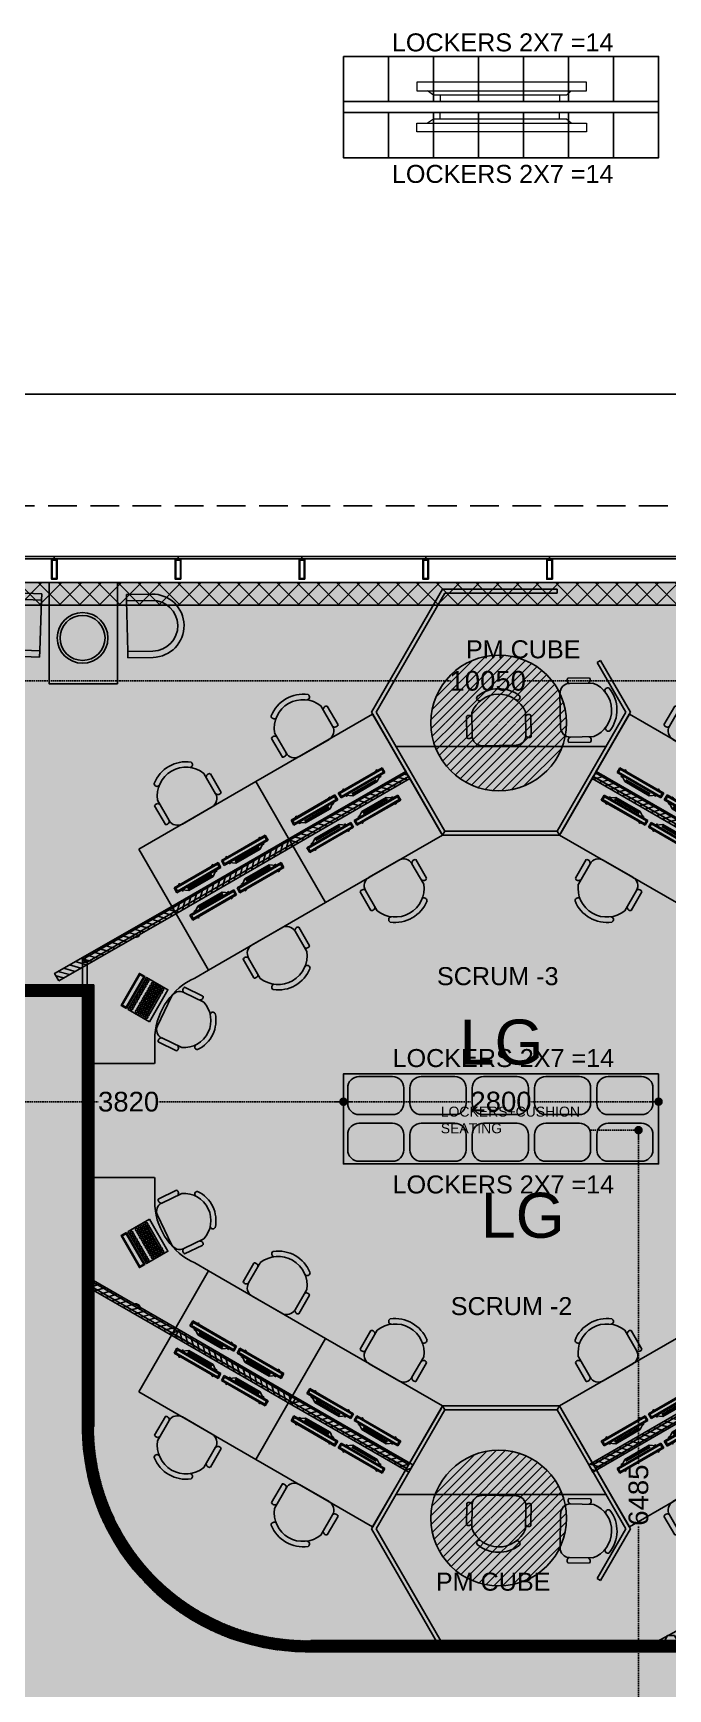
# Model space of a CAD drawing. Header units: millimetres. Extents: x 4688743 to 4806056, y -3017657 to -2960297.
# Drawn here: x 4703613 to 4709253, y -2975595 to -2960884 of the extents above; entities that cross this region are included whole.
import ezdxf

# ---------------------------------------------------------------- set-up
doc = ezdxf.new("R2010")
doc.units = ezdxf.units.MM
doc.header["$MEASUREMENT"] = 0
doc.header["$PDMODE"] = 34
for name, pattern in [('CONTINU', [0]), ('DASHED', [19.05, 12.7, -6.35]), ('HIDDEN', [0.375, 0.25, -0.125])]:
    doc.linetypes.add(name, pattern=pattern)
for name, color, linetype in [('a-bldg line above', 7, 'HIDDEN'), ('glazing', 5, 'Continuous'), ('i floor', 252, 'Continuous'), ('I-CEIL', 11, 'CONTINU'), ('I-CHAR', 100, 'Continuous'), ('I-CLNG PELMET', 20, 'Continuous'), ('I-CLNG-GRID', 31, 'Continuous'), ('I-EQPM', 20, 'Continuous'), ('I-EQPN', 93, 'Continuous'), ('I-FINISHES', 174, 'Continuous'), ('I-FLOOR', 8, 'Continuous'), ('I-FURN', 3, 'Continuous'), ('I-FURN-CHAIR', 20, 'Continuous'), ('I-FURN-CHAR', 2, 'Continuous'), ('I-FURN-PNLS', 147, 'Continuous'), ('I-PART', 1, 'Continuous'), ('I-PART-I-DIM', 252, 'Continuous'), ('I-TEXT', 2, 'Continuous'), ('lighting', 7, 'Continuous'), ('lockers', 4, 'Continuous')]:
    doc.layers.add(name, color=color, linetype=linetype)
doc.layers.add('I-Furn-Modl', color=1, linetype='Continuous', lineweight=13)
doc.styles.add('ROMANS', font='arial.ttf', dxfattribs={"height": 175})
doc.linetypes.add('FENCELINE2', pattern='A,6.35,-2.54,[132,ltypeshp.shx,S=2.54,R=0,X=-2.54,Y=0],-2.54,25.4', length=36.83)
doc.dimstyles.new('I-DIM-100', dxfattribs={"dimscale": 100, "dimtxt": 175, "dimasz": 0.75, "dimexe": 0.0625, "dimexo": 0.0625, "dimgap": 0.09, "dimtad": 0, "dimdec": 0, "dimrnd": 5, "dimzin": 0, "dimdsep": 46, "dimtxsty": 'ROMANS', "dimblk": 'DOT', "dimcen": 0.09, "dimclrd": 8, "dimclre": 8, "dimclrt": 2, "dimadec": 0, "dimazin": 0, "dimtfac": 1, "dimtdec": 0, "dimtmove": 2, "dimatfit": 3, "dimfxl": 0, "dimtolj": 1, "dimtzin": 0, "dimarcsym": 0})
pattern_1 = [(45, (-831.27, -12278.078), (-4.4194173824, 4.4194173824), [])]

# ---------------------------------------------------------------- blocks, each defined once
blk = doc.blocks.new('PROFILE_GLZ_MULI_END')
at = {"color": 4}
blk.add_lwpolyline([(25, -25), (25, 0)], dxfattribs=at)
for points in [[(50, -200), (0, -200), (0, -25), (50, -25)], [(45, -195), (5, -195), (5, -30), (45, -30)]]:
    blk.add_lwpolyline(points, close=True, dxfattribs=at)
blk = doc.blocks.new('I-SMON')
at = {"layer": 'I-EQPM'}
for p, q in [((267, 11), (-183, 11)), ((-183, 11), (-183, -39)), ((267, 11), (267, -39)), ((267, -39), (-183, -39)), ((-133, -39), (-83, -74)), ((167, -74), (-83, -74)), ((217, -39), (167, -74))]:
    blk.add_line(p, q, dxfattribs=at)
at = {"layer": 'I-EQPM', "color": 8}
for p, q in [((167, -54), (-83, -54)), ((167, -67), (-83, -67))]:
    blk.add_line(p, q, dxfattribs=at)
blk.add_lwpolyline([(257, -29), (-173, -29), (-173, 1), (257, 1)], close=True, dxfattribs=at)
at = {"layer": 'I-EQPM'}
for points in [[(-123, 11), (-123, 18), (-133, 18), (-133, 11)], [(207, 11), (207, 18), (217, 18), (217, 11)], [(-123, -46), (-123, -50), (-133, -50), (-133, -39)], [(207, -46), (207, -50), (217, -50), (217, -39)]]:
    blk.add_lwpolyline(points, dxfattribs=at)
blk = doc.blocks.new('I-CHAR')
at = {"layer": 'I-FURN-CHAR', "color": 0}
for p, q in [((-438, 235), (-235, 438)), ((19, 299), (-120, 438)), ((30, 352), (-98, 480)), ((-352, -30), (-480, 98)), ((-299, -19), (-438, 120))]:
    blk.add_line(p, q, dxfattribs=at)
for centre, radius, start, end in [((-177, 381), 81, 45, 135), ((-95, 451), 28.6, 94.8035, 202.8585), ((-203, 203), 242, 246.6314, 23.3686), ((2, 354), 28.6, 247.1415, 355.1965), ((-381, 177), 81, 135, 225), ((-203, 203), 287, 276.456, 353.544), ((59, 165), 23.7, 13.6623, 155.9702), ((-451, 95), 28.6, 67.1415, 175.1965), ((-354, -2), 28.6, 274.8035, 22.8585), ((-165, -59), 23.7, 114.0298, 256.3377)]:
    blk.add_arc(centre, radius, start, end, dxfattribs=at)
blk = doc.blocks.new('1200X750MM')
at = {"color": 177}
for p, q in [((4894825, -2990642), (4894825, -2990682)), ((4896025, -2990642), (4896025, -2990682))]:
    blk.add_line(p, q, dxfattribs=at)
at = {"layer": 'I-FURN'}
for p, q in [((4894825, -2990042), (4896025, -2990042)), ((4894825, -2990642), (4894825, -2990042)), ((4896025, -2990042), (4896025, -2990642)), ((4896025, -2990642), (4894825, -2990642))]:
    blk.add_line(p, q, dxfattribs=at)
at = {"layer": 'I-FURN', "color": 177}
for p, q in [((4896025, -2990642), (4894825, -2990642)), ((4896025, -2990682), (4894825, -2990682))]:
    blk.add_line(p, q, dxfattribs=at)
at = {"layer": 'I-EQPN'}
for p in [(4895173, -2990508, 0), (4895657, -2990508, 0)]:
    blk.add_blockref('I-SMON', p, dxfattribs=at)
at = {"layer": 'I-FURN-CHAIR', "extrusion": (0, 0, -1), "xscale": 1.058823529411668, "yscale": 1.058823529411668, "zscale": -1.058823529411765, "rotation": 135.0000000000092}
blk.add_blockref('I-CHAR', (-4895425, -2989539), dxfattribs=at)
blk = doc.blocks.new('I-LTOP')
at = {"linetype": 'Continuous'}
for points in [[(-225, 325), (225, 325), (225, 400), (-225, 400)], [(-225, 0), (225, 0), (225, 300), (-225, 300)]]:
    blk.add_lwpolyline(points, close=True, dxfattribs=at)
at = {"color": 8, "linetype": 'Continuous'}
for points in [[(-215, 335), (215, 335), (215, 390), (-215, 390)], [(-205, 281), (-180, 281), (-180, 256), (-205, 256)], [(-205, 211), (-180, 211), (-180, 186), (-205, 186)], [(-170, 281), (-145, 281), (-145, 256), (-170, 256)], [(-170, 211), (-145, 211), (-145, 186), (-170, 186)], [(-135, 281), (-110, 281), (-110, 256), (-135, 256)], [(-135, 211), (-110, 211), (-110, 186), (-135, 186)], [(-100, 281), (-75, 281), (-75, 256), (-100, 256)], [(-100, 211), (-75, 211), (-75, 186), (-100, 186)], [(-65, 281), (-40, 281), (-40, 256), (-65, 256)], [(-65, 211), (-40, 211), (-40, 186), (-65, 186)], [(-30, 281), (-5, 281), (-5, 256), (-30, 256)], [(-30, 211), (-5, 211), (-5, 186), (-30, 186)], [(5, 281), (30, 281), (30, 256), (5, 256)], [(5, 211), (30, 211), (30, 186), (5, 186)], [(40, 281), (65, 281), (65, 256), (40, 256)], [(40, 211), (65, 211), (65, 186), (40, 186)], [(75, 281), (100, 281), (100, 256), (75, 256)], [(75, 211), (100, 211), (100, 186), (75, 186)], [(110, 281), (135, 281), (135, 256), (110, 256)], [(110, 211), (135, 211), (135, 186), (110, 186)], [(145, 281), (170, 281), (170, 256), (145, 256)], [(145, 211), (170, 211), (170, 186), (145, 186)], [(180, 281), (205, 281), (205, 256), (180, 256)], [(180, 211), (205, 211), (205, 186), (180, 186)], [(-205, 176), (-180, 176), (-180, 151), (-205, 151)], [(-205, 141), (-180, 141), (-180, 116), (-205, 116)], [(-205, 106), (-180, 106), (-180, 81), (-205, 81)], [(-205, 71), (-180, 71), (-180, 46), (-205, 46)], [(-170, 176), (-145, 176), (-145, 151), (-170, 151)], [(-170, 141), (-145, 141), (-145, 116), (-170, 116)], [(-170, 106), (-145, 106), (-145, 81), (-170, 81)], [(-170, 71), (-145, 71), (-145, 46), (-170, 46)], [(-135, 176), (-110, 176), (-110, 151), (-135, 151)], [(-135, 141), (-110, 141), (-110, 116), (-135, 116)], [(-135, 106), (-110, 106), (-110, 81), (-135, 81)], [(-135, 71), (135, 71), (135, 46), (-135, 46)], [(-100, 176), (-75, 176), (-75, 151), (-100, 151)], [(-100, 141), (-75, 141), (-75, 116), (-100, 116)], [(-100, 106), (-75, 106), (-75, 81), (-100, 81)], [(-65, 176), (-40, 176), (-40, 151), (-65, 151)], [(-65, 141), (-40, 141), (-40, 116), (-65, 116)], [(-65, 106), (-40, 106), (-40, 81), (-65, 81)], [(-30, 176), (-5, 176), (-5, 151), (-30, 151)], [(-30, 141), (-5, 141), (-5, 116), (-30, 116)], [(-30, 106), (-5, 106), (-5, 81), (-30, 81)], [(5, 176), (30, 176), (30, 151), (5, 151)], [(5, 141), (30, 141), (30, 116), (5, 116)], [(5, 106), (30, 106), (30, 81), (5, 81)], [(40, 176), (65, 176), (65, 151), (40, 151)], [(40, 141), (65, 141), (65, 116), (40, 116)], [(40, 106), (65, 106), (65, 81), (40, 81)], [(75, 176), (100, 176), (100, 151), (75, 151)], [(75, 141), (100, 141), (100, 116), (75, 116)], [(75, 106), (100, 106), (100, 81), (75, 81)], [(110, 176), (135, 176), (135, 151), (110, 151)], [(110, 141), (135, 141), (135, 116), (110, 116)], [(110, 106), (135, 106), (135, 81), (110, 81)], [(145, 176), (170, 176), (170, 151), (145, 151)], [(145, 141), (170, 141), (170, 116), (145, 116)], [(145, 106), (170, 106), (170, 81), (145, 81)], [(145, 71), (170, 71), (170, 46), (145, 46)], [(180, 176), (205, 176), (205, 151), (180, 151)], [(180, 141), (205, 141), (205, 116), (180, 116)], [(180, 106), (205, 106), (205, 81), (180, 81)], [(180, 71), (205, 71), (205, 46), (180, 46)]]:
    blk.add_lwpolyline(points, close=True, dxfattribs=at)
blk = doc.blocks.new('120 deg')
at = {"layer": 'I-FURN'}
for p, q in [((0, -43), (-779, -493)), ((779, -493), (0, -43)), ((-779, -493), (-479, -1013)), ((479, -1013), (779, -493)), ((-479, -1014), (-259, -888)), ((356, -942), (479, -1013))]:
    blk.add_line(p, q, dxfattribs=at)
for centre, radius, start, end in [((-433, -276), 43.6, 229.309, 10.691), ((444, -283), 43.6, 169.309, 310.691), ((3, -1439), 610, 54.5643, 115.3579)]:
    blk.add_arc(centre, radius, start, end, dxfattribs=at)
at = {"layer": 'I-FURN-PNLS'}
for p, q in [((0, 3), (-799, -459)), ((0, -43), (0, 3)), ((0, 3), (799, -459)), ((0, -43), (-779, -493)), ((0, -43), (-20, -9)), ((0, -43), (20, -9)), ((0, -43), (779, -493)), ((-799, -459), (-779, -493)), ((779, -493), (799, -459))]:
    blk.add_line(p, q, dxfattribs=at)
at = {"layer": 'I-EQPM', "xscale": 0.7289999993517995, "yscale": 0.7289999993517995, "zscale": 0.7289999993517995}
blk.add_blockref('I-LTOP', (-17, -788), dxfattribs=at)
at = {"layer": 'I-FURN', "extrusion": (0, 0, -1), "zscale": -1, "rotation": 310.8322319987356}
blk.add_blockref('I-CHAR', (-2, -1332), dxfattribs=at)
blk = doc.blocks.new('A$C234d13ba')
at = {"layer": 'I-PART'}
for p, q in [((630, 2183), (0, 1091)), ((650, 2148), (40, 1091)), ((630, 2183), (1650, 2183)), ((650, 2148), (1650, 2148)), ((1650, 2148), (1650, 2183)), ((2005, 1533), (2035, 1551)), ((2005, 1533), (2260, 1091)), ((2035, 1551), (2300, 1091)), ((620, 18), (0, 1091)), ((630, 0), (10, 1074)), ((650, 35), (40, 1091)), ((1650, 35), (2260, 1091)), ((1670, 0), (2290, 1074)), ((1681, 18), (2300, 1091)), ((217, 785), (2083, 785)), ((650, 35), (630, 0)), ((630, 0), (1670, 0)), ((650, 35), (1650, 35)), ((1650, 35), (1670, 0))]:
    blk.add_line(p, q, dxfattribs=at)
at = {"layer": 'I-FURN-CHAIR', "extrusion": (0, 0, -1), "xscale": 1.058823529411668, "yscale": 1.058823529411668, "zscale": -1.058823529411765}
for p, rotation in [((-2181, 1116, 0), 223.9851231196543), ((-1125, 1300, 0), 133.9851231196543)]:
    blk.add_blockref('I-CHAR', p, dxfattribs=dict(at, rotation=rotation))
blk = doc.blocks.new('A$C14136a1b')
at = {"layer": 'I-CHAR'}
for p, q in [((514, 743), (516, 799)), ((1270, 737), (1269, 793)), ((498, 293), (496, 237)), ((1279, 287), (1280, 231))]:
    blk.add_line(p, q, dxfattribs=at)
at = {"layer": 'I-CHAR', "elevation": 0}
blk.add_lwpolyline([(581, 900), (1188, 900), (1188, 0), (581, 0)], close=True, dxfattribs=at)
at = {"layer": 'I-CHAR'}
for points in [[(289, 751), (514, 743), (498, 293), (273, 301)], [(291, 807), (516, 799)], [(1494, 797), (1269, 793)], [(1495, 741), (1270, 737), (1279, 287), (1503, 291)], [(496, 237), (271, 245)], [(1280, 231), (1505, 235)]]:
    blk.add_lwpolyline(points, dxfattribs=at)
for centre, radius, start, end in [((281, 526), 281, 87.9873, 267.9873), ((281, 526), 225, 87.9873, 267.9873), ((1499, 516), 281, 271.0914, 91.0914), ((1499, 516), 225, 271.0914, 91.0914)]:
    blk.add_arc(centre, radius, start, end, dxfattribs=at)
blk = doc.blocks.new('TE')
at = {"layer": 'lighting'}
h = blk.add_hatch(dxfattribs=at)
h.set_pattern_fill('ANSI31', color=256, scale=444.659501, angle=180)
h.set_pattern_definition([(225, (521058.506, -328391.95), (39.3027186, -39.3027186), [])])
edge = h.paths.add_edge_path()
edge.add_arc((4707750, -2967013), 603, 0, 360)
edge = h.paths.add_edge_path(flags=17)
edge.add_arc((4707750, -1393316), 1573697, 269.980488, 270.019512, ccw=False)
edge.add_arc((4707750, -2932029), 34988, 269.1224, 270.8776)
at = {"layer": 'lighting', "color": 6}
blk.add_circle((4707750, -2967013, 0), 603, dxfattribs=at)
blk = doc.blocks.new('f')
at = {"layer": 'lighting'}
h = blk.add_hatch(dxfattribs=at)
h.set_pattern_fill('ANSI31', color=2, scale=333, angle=180)
h.paths.add_polyline_path([(4696708, -2963336), (4697908, -2963336), (4697908, -2963411), (4696708, -2963411)])
blk.add_lwpolyline([(4696708, -2963336), (4697908, -2963336), (4697908, -2963411), (4696708, -2963411)], close=True, dxfattribs=at)
blk = doc.blocks.new('_Dot')
at = {"color": 0, "linetype": 'Continuous', "lineweight": -2}
blk.add_line((-0.5, 0), (-1, 0), dxfattribs=at)
at = {"color": 0, "linetype": 'Continuous', "const_width": 0.5}
blk.add_lwpolyline([(-0.25, 0, 1), (0.25, 0, 1)], format="xyb", close=True, dxfattribs=at)
blk = doc.blocks.new('*D140')
at = {"layer": 'Defpoints', "color": 0}
for p in [(4702627, -2966442), (4712677, -2966640), (4712677, -2966640)]:
    blk.add_point(p, dxfattribs=at)
at = {"layer": 'I-PART-I-DIM', "color": 8, "linetype": 'DASHED', "lineweight": -2}
for p, q in [((4702627, -2966448), (4702627, -2966647)), ((4702702, -2966640), (4707322, -2966640)), ((4712602, -2966640), (4707982, -2966640))]:
    blk.add_line(p, q, dxfattribs=at)
at = {"layer": 'I-PART-I-DIM', "color": 8, "lineweight": -2, "xscale": 75, "yscale": 75, "zscale": 75, "rotation": 180}
blk.add_blockref('_Dot', (4702627, -2966640), dxfattribs=at)
at = {"layer": 'I-PART-I-DIM', "color": 8, "lineweight": -2, "xscale": 75, "yscale": 75, "zscale": 75}
blk.add_blockref('_Dot', (4712677, -2966640), dxfattribs=at)
at = {"layer": 'I-PART-I-DIM', "color": 2, "insert": (4707652, -2966640), "char_height": 175, "attachment_point": 5, "style": 'ROMANS'}
blk.add_mtext('\\A1;10050', dxfattribs=at)
blk = doc.blocks.new('*D141')
at = {"layer": 'Defpoints', "color": 0}
for p in [(4706370, -2970378), (4706370, -2970531), (4709170, -2970531)]:
    blk.add_point(p, dxfattribs=at)
at = {"layer": 'I-PART-I-DIM', "color": 8, "linetype": 'DASHED', "lineweight": -2}
for p, q in [((4706370, -2970525), (4706370, -2970372)), ((4706445, -2970378), (4707499, -2970378)), ((4709095, -2970378), (4708042, -2970378)), ((4709170, -2970525), (4709170, -2970372))]:
    blk.add_line(p, q, dxfattribs=at)
at = {"layer": 'I-PART-I-DIM', "color": 8, "lineweight": -2, "xscale": 75, "yscale": 75, "zscale": 75, "rotation": 180}
blk.add_blockref('_Dot', (4706370, -2970378), dxfattribs=at)
at = {"layer": 'I-PART-I-DIM', "color": 8, "lineweight": -2, "xscale": 75, "yscale": 75, "zscale": 75}
blk.add_blockref('_Dot', (4709170, -2970378), dxfattribs=at)
at = {"layer": 'I-PART-I-DIM', "color": 2, "insert": (4707770, -2970378), "char_height": 175, "attachment_point": 5, "style": 'ROMANS'}
blk.add_mtext('\\A1;2800', dxfattribs=at)
blk = doc.blocks.new('*D142')
at = {"layer": 'Defpoints', "color": 0}
for p in [(4708557, -2970631), (4708992, -2970631), (4708557, -2977117)]:
    blk.add_point(p, dxfattribs=at)
at = {"layer": 'I-PART-I-DIM', "color": 8, "linetype": 'DASHED', "lineweight": -2}
for p, q in [((4708563, -2970631), (4708999, -2970631)), ((4708992, -2970706), (4708992, -2973603)), ((4708992, -2977042), (4708992, -2974146)), ((4708563, -2977117), (4708999, -2977117))]:
    blk.add_line(p, q, dxfattribs=at)
at = {"layer": 'I-PART-I-DIM', "color": 8, "lineweight": -2, "xscale": 75, "yscale": 75, "zscale": 75}
for p, rotation in [((4708992, -2970631), 90), ((4708992, -2977117), 270)]:
    blk.add_blockref('_Dot', p, dxfattribs=dict(at, rotation=rotation))
at = {"layer": 'I-PART-I-DIM', "color": 2, "insert": (4708992, -2973874), "char_height": 175, "attachment_point": 5, "rotation": 90, "style": 'ROMANS'}
blk.add_mtext('\\A1;6485', dxfattribs=at)
blk = doc.blocks.new('*D143')
at = {"layer": 'Defpoints', "color": 0}
for p in [(4706370, -2970379), (4702552, -2970693), (4706370, -2970693)]:
    blk.add_point(p, dxfattribs=at)
at = {"layer": 'I-PART-I-DIM', "color": 8, "linetype": 'DASHED', "lineweight": -2}
for p, q in [((4702552, -2970687), (4702552, -2970373)), ((4702627, -2970379), (4704191, -2970379)), ((4706295, -2970379), (4704731, -2970379)), ((4706370, -2970687), (4706370, -2970373))]:
    blk.add_line(p, q, dxfattribs=at)
at = {"layer": 'I-PART-I-DIM', "color": 8, "lineweight": -2, "xscale": 75, "yscale": 75, "zscale": 75, "rotation": 180}
blk.add_blockref('_Dot', (4702552, -2970379), dxfattribs=at)
at = {"layer": 'I-PART-I-DIM', "color": 8, "lineweight": -2, "xscale": 75, "yscale": 75, "zscale": 75}
blk.add_blockref('_Dot', (4706370, -2970379), dxfattribs=at)
at = {"layer": 'I-PART-I-DIM', "color": 2, "insert": (4704461, -2970379), "char_height": 175, "attachment_point": 5, "style": 'ROMANS'}
blk.add_mtext('\\A1;3820', dxfattribs=at)
blk = doc.blocks.new('A$C15CD3643')
at = {"color": 4}
blk.add_lwpolyline([(99.7, 57.4), (103.5, 7.6), (1100.5, 83.6), (1096.7, 133.4)], close=True, dxfattribs=at)
for points in [[(189.4, 64.3), (215.6, 91.4), (996.5, 150.9), (1033.6, 128.6)], [(255.6, 92.1), (252.3, 131.9)], [(956.7, 147.8), (953.8, 187.7)]]:
    blk.add_lwpolyline(points, dxfattribs=at)

msp = doc.modelspace()

# ---------------------------------------------------------------- hatches: boundary and pattern name
at = {"layer": 'i floor'}
h = msp.add_hatch(dxfattribs=at)
h.set_pattern_fill('ANSI31', color=256, scale=50)
h.set_pattern_definition(pattern_1)
h.paths.add_polyline_path([(4704051.7, -2969440.6), (4704051.8, -2973264.5), (4704151.8, -2973264.5), (4704151.7, -2969340.6), (4702551.9, -2969340.7), (4702551.9, -2969440.7)])
h = msp.add_hatch(dxfattribs=at)
h.set_pattern_fill('ANSI31', color=256, scale=50)
h.set_pattern_definition(pattern_1)
h.paths.add_polyline_path([(4704151.8, -2973264.5), (4704051.8, -2973264.5, 0.4183528), (4706080.6, -2975264.5), (4706080.6, -2975164.5, -0.4185713)])
h = msp.add_hatch(dxfattribs=at)
h.set_pattern_fill('ANSI31', color=256, scale=50)
h.set_pattern_definition(pattern_1)
h.paths.add_polyline_path([(4729096.1, -2975264.5), (4729096, -2975164.5), (4706080.6, -2975164.5), (4706080.6, -2975264.6)])
at = {"layer": 'I-CEIL', "linetype": 'ByBlock'}
h = msp.add_hatch(dxfattribs=at)
h.set_pattern_fill('AR-CONC', color=152, scale=100, double=1)
h.set_pattern_definition([(50, (0, 0), (717.26018, -62.752135), [75, -825]), (355, (0, 0), (-138.75133, 752.19213), [60, -660]), (100.451444, (59.8, -5.2), (578.50885, 689.43999), [63.74019, -701.14211]), (46.1842, (0, 200), (1067.24133, -165.51928), [112.5, -1237.5]), (96.635635, (88.9, 186.2), (934.66195, 974.1186), [95.61034, -1051.71376]), (351.184164, (0, 200), (934.66195, 974.1186), [90, -990]), (21, (100, 150), (596.90705, -402.61889), [75, -825]), (326, (100, 150), (243.31533, 725.150045), [60, -660]), (71.451445, (149.74, 116.45), (840.22238, 322.53115), [63.74019, -701.14211]), (37.5, (0, 0), (12.159855, 332.893854), [0, -652, 0, -670, 0, -662.5]), (7.5, (0, 0), (263.069537, 394.411712), [0, -382, 0, -637, 0, -252.5]), (327.5, (-223, 0), (533.822436, -22.554872), [0, -250, 0, -780, 0, -1035]), (317.5, (-323, 0), (583.18617, 100.104982), [0, -325, 0, -518, 0, -735])])
edge = h.paths.add_edge_path()
edge.add_line((4729096.1, -2975264.6), (4729080.8, -2965965.9))
edge.add_line((4729080.8, -2965965.9), (4724551.8, -2965965.9))
edge.add_line((4724551.8, -2965965.9), (4724551.8, -2966565.3))
edge.add_line((4724551.8, -2966565.3), (4723751.8, -2966565.3))
edge.add_line((4723751.8, -2966565.3), (4723751.8, -2965965.9))
edge.add_line((4723751.8, -2965965.9), (4713551.8, -2965966))
edge.add_line((4713551.8, -2965966), (4713551.8, -2966565.3))
edge.add_line((4713551.8, -2966565.3), (4712751.8, -2966565.3))
edge.add_line((4712751.8, -2966565.3), (4712751.8, -2965966))
edge.add_line((4712751.8, -2965966), (4702551.8, -2965966.1))
edge.add_line((4702551.8, -2965966.1), (4702551.8, -2966565.3))
edge.add_line((4702551.8, -2966565.3), (4702551.9, -2969440.8))
edge.add_line((4702551.9, -2969440.8), (4704051.7, -2969440.8))
edge.add_line((4704051.7, -2969440.8), (4704051.8, -2973264.7))
edge.add_arc((4706051.8, -2973264.6), 2000, 180.00182, 270)
edge.add_line((4706051.8, -2975264.6), (4729096.1, -2975264.6))
h.paths.add_polyline_path([(4694606.8, -2965966.1), (4702401.8, -2965966.1), (4702401.8, -2969440.8), (4694606.8, -2969440.8)])
h = msp.add_hatch(dxfattribs=at)
h.set_pattern_fill('DASH', color=256, scale=999, angle=180)
edge = h.paths.add_edge_path()
edge.add_line((4694606.8, -2969440.8), (4694606.8, -2970692.9))
edge.add_line((4694606.8, -2970692.9), (4701099.5, -2970692.9))
edge.add_line((4701099.5, -2970692.9), (4701099.5, -2974264.6))
edge.add_line((4701099.5, -2974264.6), (4701746.8, -2974264.6))
edge.add_line((4701746.8, -2974264.6), (4701751.8, -2973664.6))
edge.add_line((4701751.8, -2973664.6), (4702551.8, -2973664.6))
edge.add_line((4702551.8, -2973664.6), (4702546.8, -2977114.6))
edge.add_line((4702546.8, -2977114.6), (4709126.7, -2977123))
edge.add_line((4709126.7, -2977123), (4709126.7, -2981131.3))
edge.add_line((4709126.7, -2981131.3), (4708946.7, -2981131.2))
edge.add_line((4708946.7, -2981131.2), (4708946.7, -2982652.9))
edge.add_line((4708946.7, -2982652.9), (4712081.9, -2982652.9))
edge.add_line((4712081.9, -2982652.9), (4712082, -2980387))
edge.add_line((4712082, -2980387), (4710846.7, -2980387))
edge.add_line((4710846.7, -2980387), (4710846.7, -2978839.6))
edge.add_arc((4712846.7, -2978839.6), 2000, 90, 180, ccw=False)
edge.add_line((4712846.7, -2976839.6), (4727819.3, -2976839.6))
edge.add_line((4727819.3, -2976839.6), (4727819.2, -2978874.6))
edge.add_line((4727819.2, -2978874.6), (4728743.5, -2978866))
edge.add_line((4728743.5, -2978866), (4728743.5, -2976839.6))
edge.add_line((4728743.5, -2976839.6), (4736929.5, -2976839.6))
edge.add_line((4736929.5, -2976839.6), (4736929.5, -2985266.2))
edge.add_line((4736929.5, -2985266.2), (4738429.5, -2985266.4))
edge.add_line((4738429.5, -2985266.4), (4738429.5, -2976841.3))
edge.add_line((4738429.5, -2976841.3), (4752446.8, -2976841.3))
edge.add_line((4752446.8, -2976841.3), (4752446.8, -2975266.8))
edge.add_line((4752446.8, -2975266.8), (4743251.9, -2975266.8))
edge.add_line((4743251.9, -2975266.8), (4743251.7, -2971965))
edge.add_line((4743251.7, -2971965), (4741354.2, -2971965))
edge.add_line((4741354.2, -2971965), (4741354.2, -2971965))
edge.add_line((4741354.2, -2971965), (4741204.2, -2971965))
edge.add_line((4741204.2, -2971965), (4741204.2, -2971965))
edge.add_line((4741204.2, -2971965), (4739604.2, -2971965))
edge.add_line((4739604.2, -2971965), (4739604.2, -2975264.6))
edge.add_line((4739604.2, -2975264.6), (4734746.8, -2975264.6))
edge.add_line((4734746.8, -2975264.6), (4734746.8, -2973965.1))
edge.add_line((4734746.8, -2973965.1), (4734148.6, -2973967.3))
edge.add_line((4734148.6, -2973967.3), (4734148.6, -2972141.5))
edge.add_line((4734148.6, -2972141.5), (4731396.1, -2972187.8))
edge.add_line((4731396.1, -2972187.8), (4731396.1, -2975164.6))
edge.add_line((4731396.1, -2975164.6), (4731996.1, -2975164.6))
edge.add_line((4731996.1, -2975164.6), (4731996.1, -2975264.6))
edge.add_line((4731996.1, -2975264.6), (4706051.8, -2975264.6))
edge.add_arc((4706051.8, -2973264.6), 2000, 180, 270, ccw=False)
edge.add_line((4704051.8, -2973264.6), (4704051.7, -2969440.8))
edge.add_line((4704051.7, -2969440.8), (4694606.8, -2969440.8))
at = {"layer": 'I-CLNG PELMET'}
h = msp.add_hatch(dxfattribs=at)
h.set_pattern_fill('ANSI37', color=256, scale=1000)
h.paths.add_polyline_path([(4691651.8, -2965765.9), (4729094.8, -2965765.9), (4729094.8, -2965965.9), (4691651.8, -2965965.9)])
at = {"layer": 'I-CLNG-GRID'}
h = msp.add_hatch(dxfattribs=at)
h.set_pattern_fill('HEX', color=256, scale=500)
h.paths.add_polyline_path([(4708987.5, -2975264.6), (4714505, -2975264.6), (4714505, -2973414.4), (4712393.3, -2973417)])
at = {"layer": 'I-FLOOR'}
h = msp.add_hatch(dxfattribs=at)
h.set_pattern_fill('ANSI38', color=152, scale=1000)
h.paths.add_polyline_path([(4714305, -2975264.6), (4709511.7, -2975264.6), (4712444.5, -2973666.9), (4714305, -2973666.9)], flags=16)
h.paths.add_polyline_path([(4718581, -2973620.5), (4719355.5, -2973065.3), (4723436.5, -2975264.6), (4718581, -2975264.6)], flags=16)
h.paths.add_polyline_path([(4702401.8, -2965766.1), (4729076.1, -2965766.1), (4729096.1, -2972164.8), (4729096.1, -2972187.8), (4729096.1, -2975264.6), (4752652.4, -2975264.6), (4752649.5, -2976764.6), (4728720.1, -2976764.6), (4728720.1, -2978871), (4727819.3, -2978871), (4727819.3, -2976764.6), (4718351.5, -2976764.6), (4718351.6, -2980386.7), (4712082, -2980386.7), (4712082, -2982649), (4708946.6, -2982648.9), (4708946.9, -2977123), (4702551.8, -2977114.6), (4702551.8, -2970692.9), (4702401.8, -2970692.9)])
h.paths.add_polyline_path([(4736929.5, -2985266.2), (4738429.5, -2985266.2), (4738422.5, -2976767.3), (4736922.5, -2976767.3)])
h.paths.add_polyline_path([(4694606.8, -2970692.9), (4702401.8, -2970692.9), (4702401.8, -2969440.8), (4694606.8, -2969440.8)])
at = {"layer": 'lighting'}
h = msp.add_hatch(dxfattribs=at)
h.set_pattern_fill('ANSI31', color=2, scale=333, angle=150.00726)
h.set_pattern_definition([(195.007261, (2117446.53, 1942544.206), (10.778438, -40.2052969), [])])
h.paths.add_polyline_path([(4704107, -2971942.3), (4704909, -2972406.1), (4704871.5, -2972471.1), (4704069.5, -2972007.3)])

# ---------------------------------------------------------------- linework, layer by layer
at = {"color": 1}
msp.add_line((4702548.1, -2965764.6, 0), (4732396.1, -2965766, 0), dxfattribs=at)
at = {"color": 5}
for points in [[(4747396.1, -2965533.4), (4701596.1, -2965535.8)], [(4747396.1, -2965533.4), (4701596.1, -2965535.8)], [(4701596.1, -2965554.6), (4747396.1, -2965554.2)], [(4701596.1, -2965554.6), (4747396.1, -2965554.2)]]:
    msp.add_lwpolyline(points, dxfattribs=at)
at = {"layer": 'a-bldg line above', "ltscale": 1000}
for p, q in [((4702551.8, -2969440.8, 0), (4704051.8, -2969440.8)), ((4704051.8, -2969440.8), (4704051.8, -2973264.6, 0)), ((4706051.8, -2975264.6, 0), (4729096.1, -2975264.6, 0))]:
    msp.add_line(p, q, dxfattribs=at)
for points in [[(4729121.1, -2965084.3), (4690171.8, -2965085.7), (4690171.8, -2973235.8)], [(4729126.1, -2965084.3), (4690176.8, -2965085.7), (4690176.8, -2973235.8)]]:
    msp.add_lwpolyline(points, dxfattribs=at)
at = {"layer": 'a-bldg line above', "ltscale": 1000, "extrusion": (9.70023e-09, -1.49864e-08, 1)}
msp.add_arc((4706051.8, -2973264.6, 0.1), 2000, 180, 270, dxfattribs=at)
at = {"layer": 'glazing', "color": 4, "elevation": 0}
for points in [[(4703826.1, -2965735.8), (4703776.1, -2965735.8), (4703776.1, -2965560.8), (4703826.1, -2965560.8)], [(4703821.1, -2965730.8), (4703781.1, -2965730.8), (4703781.1, -2965565.8), (4703821.1, -2965565.8)], [(4704926.1, -2965735.8), (4704876.1, -2965735.8), (4704876.1, -2965560.8), (4704926.1, -2965560.8)], [(4704921.1, -2965730.8), (4704881.1, -2965730.8), (4704881.1, -2965565.8), (4704921.1, -2965565.8)], [(4706026.1, -2965735.8), (4705976.1, -2965735.8), (4705976.1, -2965560.8), (4706026.1, -2965560.8)], [(4706021.1, -2965730.8), (4705981.1, -2965730.8), (4705981.1, -2965565.8), (4706021.1, -2965565.8)], [(4707126.1, -2965735.8), (4707076.1, -2965735.8), (4707076.1, -2965560.8), (4707126.1, -2965560.8)], [(4707121.1, -2965730.8), (4707081.1, -2965730.8), (4707081.1, -2965565.8), (4707121.1, -2965565.8)], [(4708226.1, -2965735.8), (4708176.1, -2965735.8), (4708176.1, -2965560.8), (4708226.1, -2965560.8)], [(4708221.1, -2965730.8), (4708181.1, -2965730.8), (4708181.1, -2965565.8), (4708221.1, -2965565.8)]]:
    msp.add_lwpolyline(points, close=True, dxfattribs=at)
for points in [[(4703801.1, -2965560.8), (4703801.1, -2965535.8)], [(4704901.1, -2965560.8), (4704901.1, -2965535.8)], [(4706001.1, -2965560.8), (4706001.1, -2965535.8)], [(4707101.1, -2965560.8), (4707101.1, -2965535.8)], [(4708201.1, -2965560.8), (4708201.1, -2965535.8)]]:
    msp.add_lwpolyline(points, dxfattribs=at)
at = {"layer": 'i floor'}
for points in [[(4694606.8, -2970692.9), (4694606.8, -2965766.1), (4729076.1, -2965766.1), (4729096.1, -2972164.8), (4729096.1, -2972187.8), (4729096.1, -2975264.6), (4752652.4, -2975264.6), (4752649.5, -2976839.6), (4718351.5, -2976839.6), (4718351.6, -2980386.7), (4712082, -2980386.7), (4712082, -2982649), (4708946.6, -2982648.9), (4708946.9, -2977123), (4702551.8, -2977114.6), (4702551.8, -2970692.9), (4694606.8, -2970692.9), (4694606.8, -2965766.1)], [(4702551.9, -2969440.7), (4702551.9, -2969340.7), (4704151.7, -2969340.6), (4704151.8, -2973264.5), (4704051.8, -2973264.5), (4704051.7, -2969440.6), (4702551.9, -2969440.7), (4702551.9, -2969340.7)], [(4706080.6, -2975264.5), (4706080.6, -2975164.5), (4729096, -2975164.5), (4729096.1, -2975264.5), (4706080.6, -2975264.6)]]:
    msp.add_lwpolyline(points, dxfattribs=at)
at = {"layer": 'I-CLNG PELMET', "elevation": 0}
msp.add_lwpolyline([(4691651.8, -2965765.9), (4729094.8, -2965765.9), (4729094.8, -2965965.9), (4691651.8, -2965965.9)], close=True, dxfattribs=at)
at = {"layer": 'I-CLNG-GRID', "elevation": 0}
for points in [[(4729080.8, -2965765.9), (4691646.8, -2965766.1)], [(4729080.8, -2965965.9), (4691646.8, -2965966.1)]]:
    msp.add_lwpolyline(points, dxfattribs=at)
at = {"layer": 'I-CLNG-GRID'}
msp.add_lwpolyline([(4729096.1, -2975264.6), (4729080.8, -2965965.9), (4724551.8, -2965965.9), (4724551.8, -2966565.3), (4723751.8, -2966565.3), (4723751.8, -2965965.9), (4713551.8, -2965966), (4713551.8, -2966565.3), (4712751.8, -2966565.3), (4712751.8, -2965966), (4702551.8, -2965966.1), (4702551.8, -2966565.3), (4702551.9, -2969440.8), (4704051.7, -2969440.8), (4704051.8, -2973264.7, 0.4142043), (4706051.8, -2975264.6)], format="xyb", close=True, dxfattribs=at)
msp.add_lwpolyline([(4734148.6, -2972141.5), (4731396.1, -2972187.8), (4731396.1, -2975164.6), (4731996.1, -2975164.6), (4731996.1, -2975264.6), (4706051.8, -2975264.6, -0.4142136), (4704051.8, -2973264.6), (4704051.7, -2969440.8), (4694606.8, -2969440.8)], format="xyb", dxfattribs=at)
at = {"layer": 'I-CLNG-GRID', "elevation": 0}
msp.add_lwpolyline([(4708987.5, -2975264.6), (4714505, -2975264.6), (4714505, -2973414.4), (4712393.3, -2973417)], close=True, dxfattribs=at)
at = {"layer": 'I-FINISHES', "color": 170, "linetype": 'FENCELINE2', "ltscale": 450, "const_width": 150}
for points in [[(4706370.1, -2970453.3), (4709170.1, -2970453.3)], [(4706370.1, -2970712.4), (4709170.1, -2970712.4)]]:
    msp.add_lwpolyline(points, dxfattribs=at)
at = {"layer": 'I-FURN'}
for p, q in [((4707249.9, -2965826), (4706619.9, -2966917.4)), ((4707270.1, -2965861), (4706660.3, -2966917.4)), ((4708624.9, -2966475.8), (4708879.9, -2966917.4)), ((4708655.3, -2966458.3), (4708920.3, -2966917.4)), ((4707239.8, -2967991.3), (4706619.9, -2966917.4)), ((4707249.9, -2968008.8), (4706630, -2966934.9)), ((4707270.1, -2967973.8), (4706660.3, -2966917.4)), ((4708270.1, -2967973.8), (4708879.9, -2966917.4)), ((4708290.3, -2968008.8), (4708910.2, -2966934.9)), ((4708300.4, -2967991.3), (4708920.3, -2966917.4)), ((4706837.1, -2967223.8), (4708703, -2967223.8)), ((4707270.1, -2967973.8), (4707249.9, -2968008.8)), ((4707249.9, -2968008.8), (4708290.3, -2968008.8)), ((4707270.1, -2967973.8), (4708270.1, -2967973.8)), ((4708270.1, -2967973.8), (4708290.3, -2968008.8))]:
    msp.add_line(p, q, dxfattribs=at)
msp.add_lwpolyline([(4709170.1, -2970131.5), (4709170.1, -2970931.5), (4706370.1, -2970931.5), (4706370.1, -2970131.5)], close=True, dxfattribs=at)
at = {"layer": 'I-FURN', "color": 251}
for points in [[(4706906.6, -2970255.4), (4706906.6, -2970392.8, -0.4142136), (4706806.6, -2970492.8), (4706508, -2970492.8, -0.4142136), (4706408, -2970392.8), (4706408, -2970255.4, -0.4142136), (4706508, -2970155.4), (4706806.6, -2970155.4, -0.4142136)], [(4707459.9, -2970255.4), (4707459.9, -2970392.8, -0.4142136), (4707359.9, -2970492.8), (4707061.3, -2970492.8, -0.4142136), (4706961.3, -2970392.8), (4706961.3, -2970255.4, -0.4142136), (4707061.3, -2970155.4), (4707359.9, -2970155.4, -0.4142136)], [(4708013.1, -2970255.4), (4708013.1, -2970392.8, -0.4142136), (4707913.1, -2970492.8), (4707614.6, -2970492.8, -0.4142136), (4707514.6, -2970392.8), (4707514.6, -2970255.4, -0.4142136), (4707614.6, -2970155.4), (4707913.1, -2970155.4, -0.4142136)], [(4708566.4, -2970255.4), (4708566.4, -2970392.8, -0.4142136), (4708466.4, -2970492.8), (4708167.8, -2970492.8, -0.4142136), (4708067.8, -2970392.8), (4708067.8, -2970255.4, -0.4142136), (4708167.8, -2970155.4), (4708466.4, -2970155.4, -0.4142136)], [(4709119.7, -2970255.4), (4709119.7, -2970392.8, -0.4142136), (4709019.7, -2970492.8), (4708721.1, -2970492.8, -0.4142136), (4708621.1, -2970392.8), (4708621.1, -2970255.4, -0.4142136), (4708721.1, -2970155.4), (4709019.7, -2970155.4, -0.4142136)], [(4706906.6, -2970807.6), (4706906.6, -2970670.2, 0.4142136), (4706806.6, -2970570.2), (4706508, -2970570.2, 0.4142136), (4706408, -2970670.2), (4706408, -2970807.6, 0.4142136), (4706508, -2970907.6), (4706806.6, -2970907.6, 0.4142136)], [(4707459.9, -2970807.6), (4707459.9, -2970670.2, 0.4142136), (4707359.9, -2970570.2), (4707061.3, -2970570.2, 0.4142136), (4706961.3, -2970670.2), (4706961.3, -2970807.6, 0.4142136), (4707061.3, -2970907.6), (4707359.9, -2970907.6, 0.4142136)], [(4708013.1, -2970807.6), (4708013.1, -2970670.2, 0.4142136), (4707913.1, -2970570.2), (4707614.6, -2970570.2, 0.4142136), (4707514.6, -2970670.2), (4707514.6, -2970807.6, 0.4142136), (4707614.6, -2970907.6), (4707913.1, -2970907.6, 0.4142136)], [(4708566.4, -2970807.6), (4708566.4, -2970670.2, 0.4142136), (4708466.4, -2970570.2), (4708167.8, -2970570.2, 0.4142136), (4708067.8, -2970670.2), (4708067.8, -2970807.6, 0.4142136), (4708167.8, -2970907.6), (4708466.4, -2970907.6, 0.4142136)], [(4709119.7, -2970807.6), (4709119.7, -2970670.2, 0.4142136), (4709019.7, -2970570.2), (4708721.1, -2970570.2, 0.4142136), (4708621.1, -2970670.2), (4708621.1, -2970807.6, 0.4142136), (4708721.1, -2970907.6), (4709019.7, -2970907.6, 0.4142136)]]:
    msp.add_lwpolyline(points, format="xyb", close=True, dxfattribs=at)
at = {"layer": 'I-PART'}
for p, q in [((4707249.9, -2965826), (4708270.1, -2965826)), ((4707270.1, -2965861), (4708270.1, -2965861)), ((4708270.1, -2965861), (4708270.1, -2965826)), ((4708624.9, -2966475.8), (4708655.3, -2966458.3))]:
    msp.add_line(p, q, dxfattribs=at)
for points in [[(4709170.1, -2961491), (4709170.1, -2961591), (4706370.1, -2961591), (4706370.1, -2961491)], [(4754188.7, -2987364.1), (4688743, -2987364.1), (4688743, -2964091.4), (4754188.7, -2964091.4)]]:
    msp.add_lwpolyline(points, close=True, dxfattribs=at)
at = {"layer": 'lighting'}
msp.add_lwpolyline([(4704107, -2971942.3), (4704909, -2972406.1), (4704871.5, -2972471.1), (4704069.5, -2972007.3)], close=True, dxfattribs=at)
for radius in [225, 200]:
    msp.add_circle((4704051.9, -2966257.9), radius, dxfattribs=at)
at = {"layer": 'lockers', "color": 4}
for p, q in [((4707570.1, -2961091), (4706770.1, -2961091)), ((4707570.1, -2961591), (4706770.1, -2961591)), ((4708770.1, -2961591), (4707970.1, -2961591))]:
    msp.add_line(p, q, dxfattribs=at)
for points in [[(4706370.1, -2961091), (4706370.1, -2961491), (4706770.1, -2961491), (4706770.1, -2961091)], [(4707570.1, -2961091), (4707570.1, -2961491), (4707970.1, -2961491), (4707970.1, -2961091)], [(4707970.1, -2961091), (4707970.1, -2961491), (4708370.1, -2961491), (4708370.1, -2961091)], [(4708370.1, -2961091), (4708370.1, -2961491), (4708770.1, -2961491), (4708770.1, -2961091)], [(4708770.1, -2961091), (4708770.1, -2961491), (4709170.1, -2961491), (4709170.1, -2961091)], [(4706370.1, -2961591), (4706370.1, -2961991), (4706770.1, -2961991), (4706770.1, -2961591)], [(4707570.1, -2961591), (4707570.1, -2961991), (4707970.1, -2961991), (4707970.1, -2961591)], [(4708770.1, -2961591), (4708770.1, -2961991), (4709170.1, -2961991), (4709170.1, -2961591)]]:
    msp.add_lwpolyline(points, close=True, dxfattribs=at)
for points in [[(4706770.1, -2961091), (4706770.1, -2961491), (4707570.1, -2961491)], [(4707170.1, -2961491), (4707170.1, -2961091)], [(4707570.1, -2961491), (4707570.1, -2961091)], [(4706770.1, -2961591), (4706770.1, -2961991), (4707570.1, -2961991)], [(4707170.1, -2961991), (4707170.1, -2961591)], [(4707570.1, -2961991), (4707570.1, -2961591)], [(4707970.1, -2961591), (4707970.1, -2961991), (4708770.1, -2961991)], [(4708370.1, -2961991), (4708370.1, -2961591)], [(4708770.1, -2961991), (4708770.1, -2961591)]]:
    msp.add_lwpolyline(points, dxfattribs=at)

# ---------------------------------------------------------------- block references
at = {"layer": 'glazing'}
for p in [(4703776.1, -2965535.8, 0), (4704876.1, -2965535.8, 0), (4705976.1, -2965535.8, 0), (4707076.1, -2965535.8, 0), (4708176.1, -2965535.8, 0)]:
    msp.add_blockref('PROFILE_GLZ_MULI_END', p, dxfattribs=at)
at = {"layer": 'I-FURN'}
msp.add_blockref('A$C14136a1b', (4703173.8, -2966665.5, 0), dxfattribs=at)
at = {"layer": 'I-FURN', "extrusion": (0, 0, -1), "zscale": -1, "rotation": 330.0040860932548}
msp.add_blockref('1200X750MM', (-7451010.5, 2069734.5), dxfattribs=at)
at = {"layer": 'I-FURN'}
for name, p, rotation in [('1200X750MM', (1964529.7, 2069734.5), 330.0040860932547), ('1200X750MM', (10441288.8, -3111049.3), 209.9900072156301), ('1200X750MM', (10440249.5, -3111649.1), 209.9900072156301), ('120 deg', (4704054.3, -2969117.3), 60.00181933917558), ('1200X750MM', (-1024709.3, -2829441.5, 0), 29.99000721563015), ('1200X750MM', (-1025748.6, -2830041.4, 0), 29.99000721563015), ('1200X750MM', (7449971.2, -8010225.3, 0), 150.0040860932548)]:
    msp.add_blockref(name, p, dxfattribs=dict(at, rotation=rotation))
at = {"layer": 'I-FURN', "extrusion": (0, 0, -1), "xscale": 1.058823529411668, "yscale": 1.058823529411668, "zscale": -1.058823529411765}
for p, rotation in [((-4707745, -2966709, 0), 133.9851231196543), ((-4708800.4, -2966892.7, 0), 223.9851231196543)]:
    msp.add_blockref('I-CHAR', p, dxfattribs=dict(at, rotation=rotation))
at = {"layer": 'I-FURN', "xscale": -1}
for name, p, rotation in [('1200X750MM', (7449971.2, 2069134.7), 29.99591390674518), ('1200X750MM', (-1025748.6, -3111049.3), 150.0099927843698), ('1200X750MM', (-1024709.3, -3111649.1), 150.0099927843698), ('120 deg', (4704054.3, -2971973.4, 0), 119.9981806608244), ('1200X750MM', (10440249.5, -2829441.5, 0), 330.00999278437), ('1200X750MM', (10441288.8, -2830041.4, 0), 330.00999278437), ('1200X750MM', (1964529.7, -8010825.2, 0), 209.9959139067452), ('A$C234d13ba', (4706619.9, -2973081.8, 0), 180)]:
    msp.add_blockref(name, p, dxfattribs=dict(at, rotation=rotation))
at = {"layer": 'I-FURN', "extrusion": (0, 0, -1), "xscale": -1, "zscale": -1, "rotation": 209.9959139067452}
msp.add_blockref('1200X750MM', (-7451010.5, -8010825.2, 0), dxfattribs=at)
at = {"layer": 'I-Furn-Modl', "yscale": 1.508029359075208, "zscale": 1.508029359075208}
for p, xscale, rotation in [((4708685.2, -2961321.6), 1.508029359075208, 175.6425066032287), ((4708685.2, -2961760.4), -1.508029359075208, 4.357493396771286)]:
    msp.add_blockref('A$C15CD3643', p, dxfattribs=dict(at, xscale=xscale, rotation=rotation))
at = {"layer": 'lighting'}
for p in [(0, 0), (0, -7064.8, 0)]:
    msp.add_blockref('TE', p, dxfattribs=at)
at = {"layer": 'lighting', "color": 6, "xscale": -1}
for p, rotation in [((2119029.8, -7882211.7), 209.9872754345528), ((2097771.5, -7873264.3), 209.7634505945093), ((10255057, -2754332.5), 330.0072610034991), ((7296480.7, 1941100.1), 29.98727543455281)]:
    msp.add_blockref('f', p, dxfattribs=dict(at, rotation=rotation))
at = {"layer": 'lighting', "color": 6}
for p, rotation in [((7296510.4, -7882211.7), 150.0127245654472), ((10255030.2, -3186781.4), 209.9927389965009), ((2119056.5, 1941097.8), 330.0127245654472)]:
    msp.add_blockref('f', p, dxfattribs=dict(at, rotation=rotation))

# ---------------------------------------------------------------- texts
at = {"layer": 'I-FINISHES', "color": 170, "linetype": 'FENCELINE2', "ltscale": 450, "char_height": 400, "width": 628.939, "attachment_point": 1, "style": 'ROMANS'}
for insert in [(4707402, -2969648.4, 0), (4707589.5, -2971187.4, 0)]:
    msp.add_mtext('LG', dxfattribs=dict(at, insert=insert))
at = {"layer": 'I-TEXT', "attachment_point": 7, "style": 'ROMANS'}
for s, insert, char_height, width in [('LOCKERS 2X7 =14', (4706800.6, -2961048.9), 160, 2628.611), ('LOCKERS 2X7 =14', (4706800.6, -2962217.4), 160, 2628.611), ('PM CUBE', (4707458.5, -2966441), 160, 2628.611), ('SCRUM -3', (4707201, -2969345.1), 160, 2628.611), ('LOCKERS 2X7 =14', (4706806.5, -2970072.8), 160, 2628.611), ('LOCKERS+CUSHION SEATING ', (4707234.9, -2970660.1), 88.786, 1458.651), ('LOCKERS 2X7 =14', (4706806.5, -2971195.8), 160, 2628.611), ('SCRUM -2', (4707323.5, -2972276.6), 160, 2628.611), ('PM CUBE', (4707191, -2974725), 160, 2628.611)]:
    msp.add_mtext(s, dxfattribs=dict(at, insert=insert, char_height=char_height, width=width))

# ---------------------------------------------------------------- dimensions: what is measured, and where the dimension line sits
at = {"layer": 'I-PART-I-DIM'}
for base, p1, p2, picture, middle in [((4712676.8, -2966640.3), (4702626.8, -2966441.8), (4712676.8, -2966640.3), '*D140', (4707651.8, -2966640.3)), ((4706370.1, -2970379.4), (4702551.8, -2970692.9), (4706370.1, -2970692.9), '*D143', (4704461, -2970379.4)), ((4706370.1, -2970378.3), (4709170.1, -2970531.5), (4706370.1, -2970531.5), '*D141', (4707770.1, -2970378.3))]:
    dim = msp.add_linear_dim(base=base, p1=p1, p2=p2, dimstyle='I-DIM-100', dxfattribs=at)
    dim.commit()
    dim.dimension.update_dxf_attribs({"geometry": picture, "text_midpoint": middle})
dim = msp.add_linear_dim(base=(4708992.3, -2970631.5), p1=(4708557.2, -2977116.7), p2=(4708557.2, -2970631.5), angle=90, dimstyle='I-DIM-100', dxfattribs=at)
dim.commit()
dim.dimension.update_dxf_attribs({"geometry": '*D142', "text_midpoint": (4708992.3, -2973874.1)})

doc.saveas('drawing.dxf')
